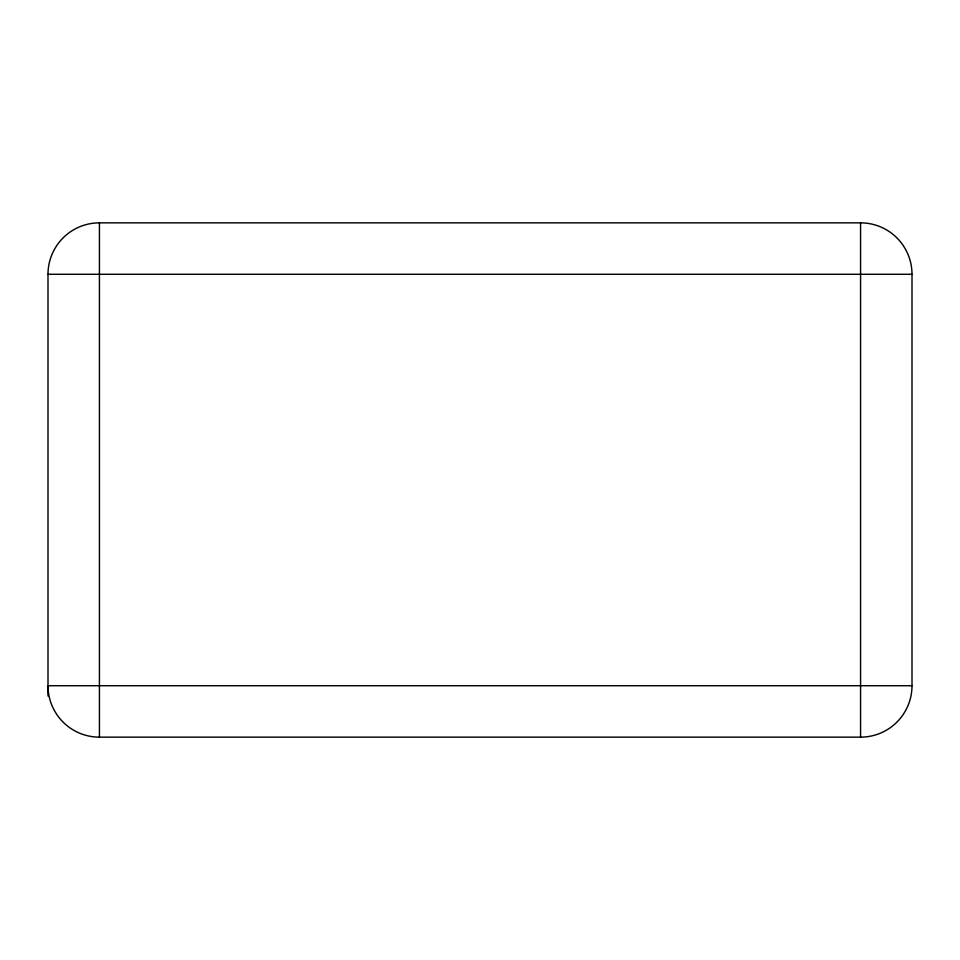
<?xml version="1.0" encoding="UTF-8"?>
<svg xmlns="http://www.w3.org/2000/svg" width="960" height="960" viewBox="0 0 960 960"><rect width="100%" height="100%" fill="white"/><g stroke="black" fill="none" stroke-linecap="round" stroke-linejoin="round"><path stroke-width="1.44" d="M48 696L48 274.284A51.432 51.432 0 0 1 99.432 222.852L860.568 222.852A51.432 51.432 0 0 1 912 274.284L912 685.716A51.432 51.432 0 0 1 860.568 737.148L99.432 737.148A51.432 51.432 0 0 1 48 685.716L912 685.716M48 274.284L912 274.284M860.568 222.852L860.568 737.148M99.432 222.852L99.432 737.148"/></g></svg>
